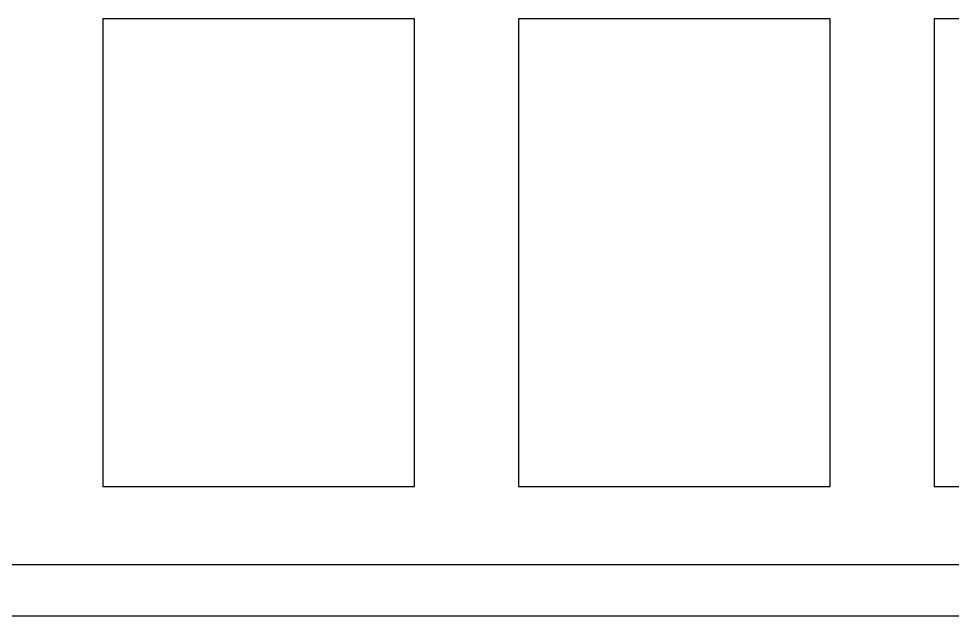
# Model space of a CAD drawing. Header units: millimetres. Extents: x -794868 to -715506, y -16735 to 22434.
# Drawn here: x -761813 to -760915, y 7210 to 7785 of the extents above; entities that cross this region are included whole.
import ezdxf
from ezdxf.xclip import XClip

# ---------------------------------------------------------------- set-up
doc = ezdxf.new("R2010")
doc.units = ezdxf.units.MM
doc.header["$XCLIPFRAME"] = 0
for name, color, linetype in [('000 - WIPEOUT', 250, 'Continuous'), ('A04_TUBE SERIES', 2, 'Continuous'), ('A11_ALU.SOLID SHEET', 2, 'Continuous')]:
    doc.layers.add(name, color=color, linetype=linetype)

# ---------------------------------------------------------------- blocks, each defined once
blk = doc.blocks.new('*U1002')
blk.add_attdef('EXTR.OVL-LENGTH_', (-25, -59.09), '', height=5)
blk.add_wipeout([(-25, 25), (25, -25), (25, 6873.5), (-25, 6823.5)]).dxf.layer = '000 - WIPEOUT'
at = {"layer": 'A04_TUBE SERIES', "color": 0}
blk.add_lwpolyline([(-25, 25), (25, -25), (25, 6873.5), (-25, 6823.5)], close=True, dxfattribs=at)
blk = doc.blocks.new('*U1005')
at = {"layer": 'A04_TUBE SERIES', "color": 0, "linetype": 'ByBlock', "xscale": -1, "rotation": 270}
blk.add_blockref('*U1002', (25, 2475), dxfattribs=at)
blk = doc.blocks.new('*U1024')
at = {"color": 3}
for points in [[(-225, 2550), (225, 2550), (225, 2250), (-225, 2250)], [(-225, 2150), (225, 2150), (225, 1850), (-225, 1850)], [(-225, 1750), (225, 1750), (225, 1450), (-225, 1450)]]:
    blk.add_wipeout(points, dxfattribs=at).dxf.layer = '000 - WIPEOUT'
at = {"layer": 'A11_ALU.SOLID SHEET', "color": 0, "linetype": 'ByBlock'}
for points in [[(-225, 2250), (225, 2250), (225, 2550), (-225, 2550)], [(-225, 1850), (225, 1850), (225, 2150), (-225, 2150)], [(-225, 1450), (225, 1450), (225, 1750), (-225, 1750)]]:
    blk.add_lwpolyline(points, close=True, dxfattribs=at)
blk = doc.blocks.new('*U2281')
at = {"layer": 'A11_ALU.SOLID SHEET', "color": 0, "linetype": 'ByBlock', "rotation": 90}
blk.add_blockref('*U1024', (-14500, 3980.5), dxfattribs=at)
at = {"layer": 'A11_ALU.SOLID SHEET'}
blk.add_blockref('*U1005', (-17223.5, 1180.5), dxfattribs=at)

msp = doc.modelspace()

# ---------------------------------------------------------------- block references
at = {"layer": 'A11_ALU.SOLID SHEET'}
ref = msp.add_blockref('*U2281', (-744682.37, 3579.02), dxfattribs=at)
XClip(ref).set_block_clipping_path([(-45801.3280238605, -9620.0077451947), (23704.0078937773, 10334.9999958097)])

doc.saveas('drawing.dxf')
